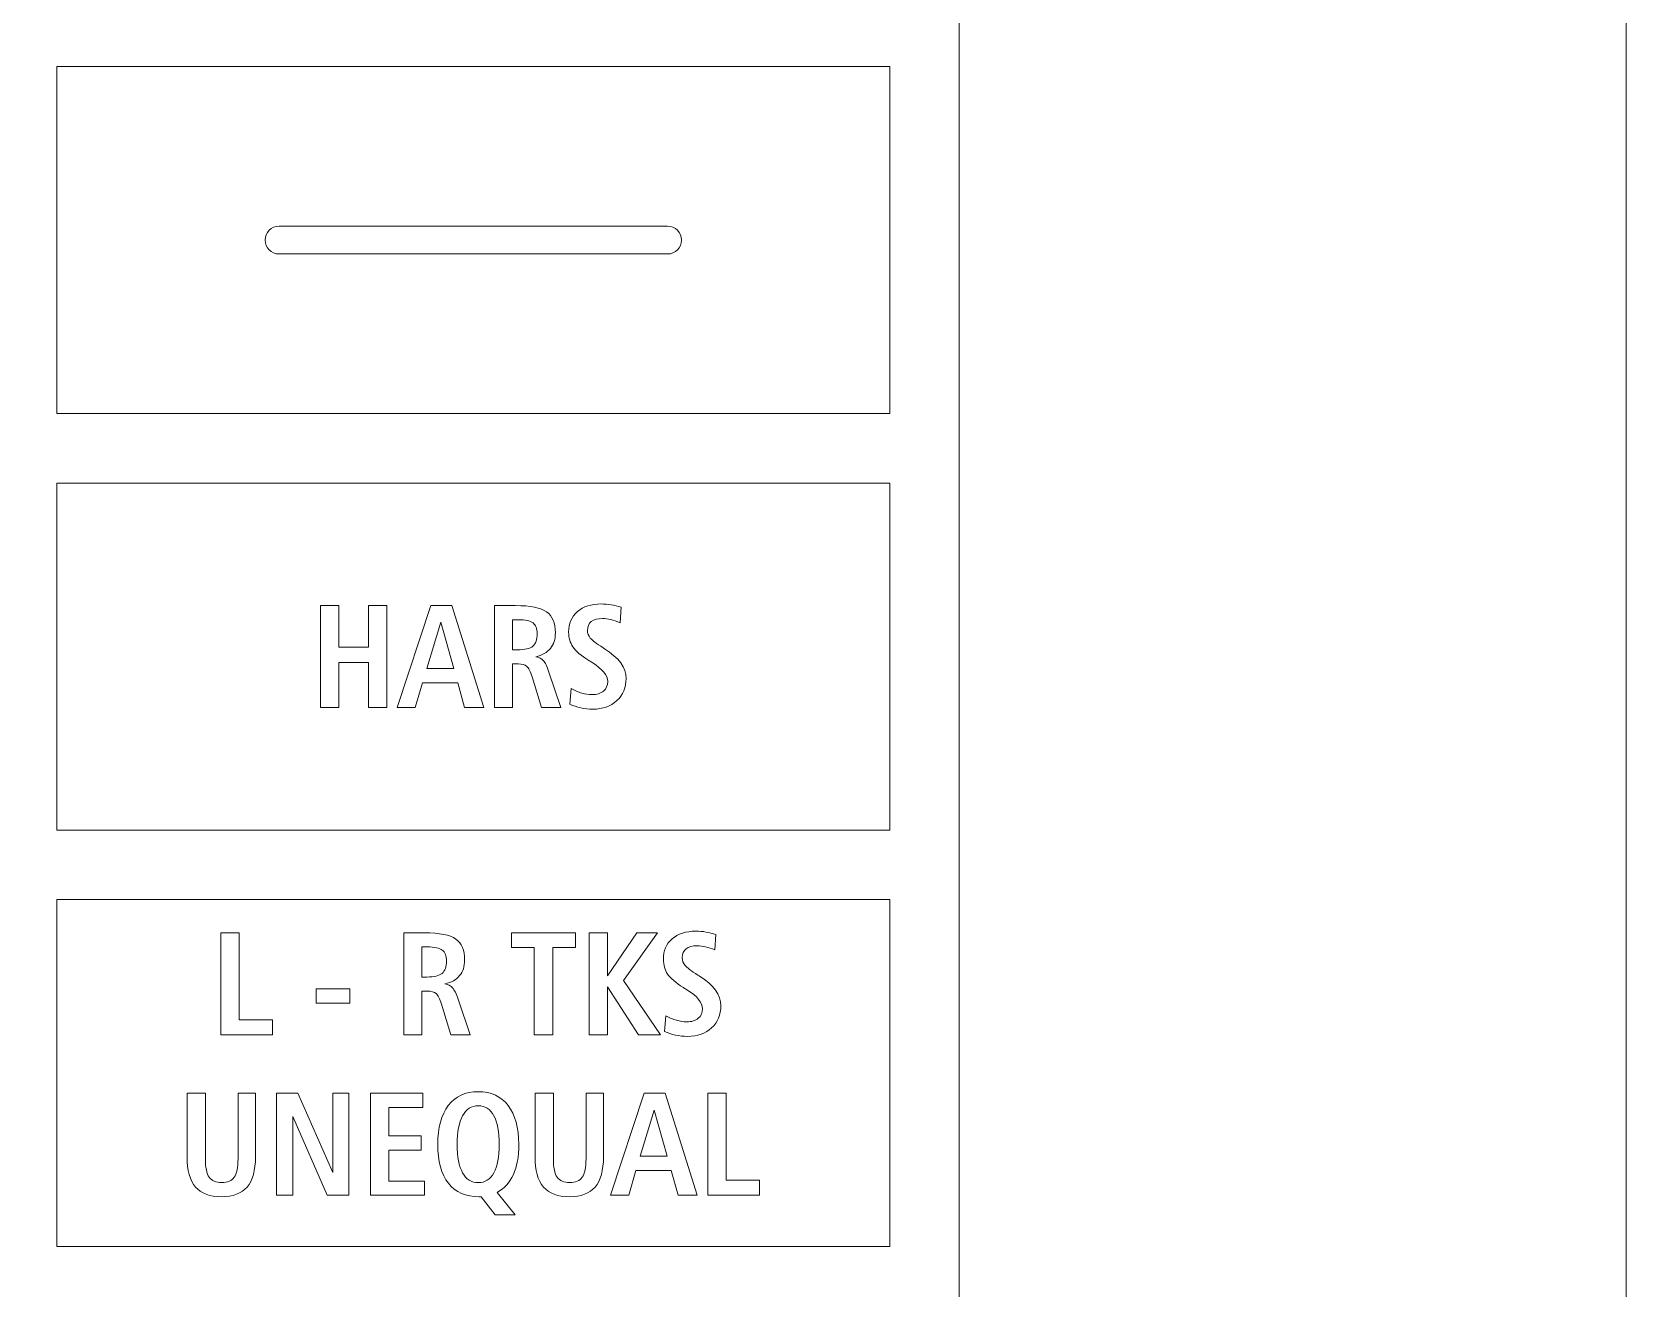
# Model space of a CAD drawing. Header units: millimetres. Extents: x -170 to 781, y -239 to -77.
# Drawn here: x 579.95 to 625.89, y -195.35 to -159.15 of the extents above; entities that cross this region are included whole.
import ezdxf

# ---------------------------------------------------------------- set-up
doc = ezdxf.new("R2010")
doc.units = ezdxf.units.MM
doc.header["$MEASUREMENT"] = 0
for name, color, linetype in [('Cut', 7, 'Continuous'), ('Engrave', 7, 'Continuous'), ('Mask', 7, 'Continuous')]:
    doc.layers.add(name, color=color, linetype=linetype)

msp = doc.modelspace()

# ---------------------------------------------------------------- linework, layer by layer
at = {"layer": 'Cut', "color": 250, "lineweight": 9}
msp.add_open_spline([(625.8935, -133.0419), (625.8935, -133.0419), (625.8935, -185.2646), (625.8935, -185.2646), (625.8935, -185.2646), (625.8935, -185.2654), (625.8935, -185.2661), (625.8935, -185.2669), (625.8935, -185.2669), (625.8935, -185.2669), (625.8935, -189.7544), (625.8935, -189.7544), (625.8935, -189.7544), (625.8935, -189.7544), (625.8935, -204.7521), (625.8935, -204.7521), (625.8935, -204.7521), (625.8935, -204.7529), (625.8935, -204.7536), (625.8935, -204.7544), (625.8935, -204.7544), (625.8935, -204.7544), (625.8935, -211.5419), (625.8935, -211.5419), (625.8935, -211.5419), (625.8935, -211.5419), (625.8935, -218.3294), (625.8935, -218.3294), (625.8935, -218.3294), (625.8933, -218.7274), (625.7349, -219.1091), (625.4532, -219.3904), (625.4532, -219.3904), (625.1716, -219.6717), (624.7916, -219.8296), (624.3935, -219.8294), (624.3935, -219.8294), (624.3935, -219.8294), (621.931, -219.8294), (621.931, -219.8294), (621.931, -219.8294), (619.7874, -219.8294), (617.8067, -220.973), (616.7349, -222.8294), (616.7349, -222.8294), (615.6631, -224.6858), (615.6631, -226.973), (616.7349, -228.8294), (616.7349, -228.8294), (617.8067, -230.6858), (619.7874, -231.8294), (621.931, -231.8294), (621.931, -231.8294), (621.931, -231.8294), (624.3935, -231.8294), (624.3935, -231.8294), (624.3935, -231.8294), (624.7916, -231.8296), (625.1733, -231.988), (625.4546, -232.2697), (625.4546, -232.2697), (625.7359, -232.5513), (625.8938, -232.9313), (625.8935, -233.3294), (625.8935, -233.3294), (625.8935, -233.3294), (625.8935, -237.8169), (625.8935, -237.8169), (625.8935, -237.8169), (625.8933, -238.2149), (625.7349, -238.5966), (625.4532, -238.8779), (625.4532, -238.8779), (625.1716, -239.1592), (624.7916, -239.3171), (624.3935, -239.3169), (624.3935, -239.3169), (624.3935, -239.3169), (482.9435, -239.3169), (482.9435, -239.3169), (482.9435, -239.3169), (482.5455, -239.3166), (482.1638, -239.1582), (481.8825, -238.8766), (481.8825, -238.8766), (481.6012, -238.5949), (481.4433, -238.2149), (481.4435, -237.8169), (481.4435, -237.8169), (481.4435, -237.8169), (481.4435, -233.3294), (481.4435, -233.3294), (481.4435, -233.3294), (481.4438, -232.9313), (481.6022, -232.5496), (481.8838, -232.2683), (481.8838, -232.2683), (482.1655, -231.987), (482.5455, -231.8291), (482.9435, -231.8294), (482.9435, -231.8294), (482.9435, -231.8294), (485.406, -231.8294), (485.406, -231.8294), (485.406, -231.8294), (487.5496, -231.8294), (489.5304, -230.6858), (490.6022, -228.8294), (490.6022, -228.8294), (491.674, -226.973), (491.674, -224.6858), (490.6022, -222.8294), (490.6022, -222.8294), (489.5304, -220.973), (487.5496, -219.8294), (485.406, -219.8294), (485.406, -219.8294), (485.406, -219.8294), (482.9435, -219.8294), (482.9435, -219.8294), (482.9435, -219.8294), (482.5455, -219.8291), (482.1638, -219.6707), (481.8825, -219.3891), (481.8825, -219.3891), (481.6012, -219.1074), (481.4433, -218.7274), (481.4435, -218.3294), (481.4435, -218.3294), (481.4435, -218.3294), (481.4435, -211.5419), (481.4435, -211.5419), (481.4435, -211.5419), (481.4435, -211.5419), (481.4435, -204.7544), (481.4435, -204.7544), (481.4435, -204.7544), (481.4435, -204.7544), (481.4435, -189.7559), (481.4435, -189.7559), (481.4435, -189.7559), (481.4435, -189.7554), (481.4435, -189.7549), (481.4435, -189.7544), (481.4435, -189.7544), (481.4435, -189.7544), (481.4435, -185.2669), (481.4435, -185.2669), (481.4435, -185.2669), (481.4435, -185.2669), (481.4435, -133.0434), (481.4435, -133.0434), (481.4435, -133.0434), (481.4435, -133.0429), (481.4435, -133.0424), (481.4435, -133.0419), (481.4435, -133.0419), (481.4435, -133.0419), (481.4435, -128.5544), (481.4435, -128.5544), (481.4435, -128.5544), (481.4435, -128.5544), (481.4435, -113.5559), (481.4435, -113.5559), (481.4435, -113.5559), (481.4435, -113.5554), (481.4435, -113.5549), (481.4435, -113.5544), (481.4435, -113.5544), (481.4435, -113.5544), (481.4435, -106.7669), (481.4435, -106.7669), (481.4435, -106.7669), (481.4435, -106.7669), (481.4435, -99.9794), (481.4435, -99.9794), (481.4435, -99.9794), (481.4438, -99.5813), (481.6022, -99.1996), (481.8838, -98.9183), (481.8838, -98.9183), (482.1655, -98.637), (482.5455, -98.4791), (482.9435, -98.4794), (482.9435, -98.4794), (482.9435, -98.4794), (485.406, -98.4794), (485.406, -98.4794), (485.406, -98.4794), (487.5496, -98.4794), (489.5304, -97.3358), (490.6022, -95.4794), (490.6022, -95.4794), (491.674, -93.623), (491.674, -91.3358), (490.6022, -89.4794), (490.6022, -89.4794), (489.5304, -87.623), (487.5496, -86.4794), (485.406, -86.4794), (485.406, -86.4794), (485.406, -86.4794), (482.9435, -86.4794), (482.9435, -86.4794), (482.9435, -86.4794), (482.5455, -86.4791), (482.1638, -86.3207), (481.8825, -86.0391), (481.8825, -86.0391), (481.6012, -85.7574), (481.4433, -85.3774), (481.4435, -84.9794), (481.4435, -84.9794), (481.4435, -84.9794), (481.4435, -80.4919), (481.4435, -80.4919), (481.4435, -80.4919), (481.4438, -80.0938), (481.6022, -79.7121), (481.8838, -79.4308), (481.8838, -79.4308), (482.1655, -79.1495), (482.5455, -78.9916), (482.9435, -78.9919), (482.9435, -78.9919), (482.9435, -78.9919), (624.3935, -78.9919), (624.3935, -78.9919), (624.3935, -78.9919), (624.7916, -78.9921), (625.1733, -79.1505), (625.4546, -79.4322), (625.4546, -79.4322), (625.7359, -79.7138), (625.8938, -80.0938), (625.8935, -80.4919), (625.8935, -80.4919), (625.8935, -80.4919), (625.8935, -84.9794), (625.8935, -84.9794), (625.8935, -84.9794), (625.8933, -85.3774), (625.7349, -85.7591), (625.4532, -86.0404), (625.4532, -86.0404), (625.1716, -86.3217), (624.7916, -86.4796), (624.3935, -86.4794), (624.3935, -86.4794), (624.3935, -86.4794), (621.931, -86.4794), (621.931, -86.4794), (621.931, -86.4794), (619.7874, -86.4794), (617.8067, -87.623), (616.7349, -89.4794), (616.7349, -89.4794), (615.6631, -91.3358), (615.6631, -93.623), (616.7349, -95.4794), (616.7349, -95.4794), (617.8067, -97.3358), (619.7874, -98.4794), (621.931, -98.4794), (621.931, -98.4794), (621.931, -98.4794), (624.3935, -98.4794), (624.3935, -98.4794), (624.3935, -98.4794), (624.7916, -98.4796), (625.1733, -98.638), (625.4546, -98.9197), (625.4546, -98.9197), (625.7359, -99.2013), (625.8938, -99.5813), (625.8935, -99.9794), (625.8935, -99.9794), (625.8935, -99.9794), (625.8935, -106.7669), (625.8935, -106.7669), (625.8935, -106.7669), (625.8935, -106.7669), (625.8935, -113.5544), (625.8935, -113.5544), (625.8935, -113.5544), (625.8935, -113.5544), (625.8935, -128.5521), (625.8935, -128.5521), (625.8935, -128.5521), (625.8935, -128.5529), (625.8935, -128.5536), (625.8935, -128.5544), (625.8935, -128.5544), (625.8935, -128.5544), (625.8935, -133.0419), (625.8935, -133.0419)], degree=3, knots=[0, 0, 0, 0, 0.0133333, 0.0133333, 0.0133333, 0.0133333, 0.0266667, 0.0266667, 0.0266667, 0.0266667, 0.04, 0.04, 0.04, 0.04, 0.0533333, 0.0533333, 0.0533333, 0.0533333, 0.0666667, 0.0666667, 0.0666667, 0.0666667, 0.08, 0.08, 0.08, 0.08, 0.0933333, 0.0933333, 0.0933333, 0.0933333, 0.1066667, 0.1066667, 0.1066667, 0.1066667, 0.12, 0.12, 0.12, 0.12, 0.1333333, 0.1333333, 0.1333333, 0.1333333, 0.1466667, 0.1466667, 0.1466667, 0.1466667, 0.16, 0.16, 0.16, 0.16, 0.1733333, 0.1733333, 0.1733333, 0.1733333, 0.1866667, 0.1866667, 0.1866667, 0.1866667, 0.2, 0.2, 0.2, 0.2, 0.2133333, 0.2133333, 0.2133333, 0.2133333, 0.2266667, 0.2266667, 0.2266667, 0.2266667, 0.24, 0.24, 0.24, 0.24, 0.2533333, 0.2533333, 0.2533333, 0.2533333, 0.2666667, 0.2666667, 0.2666667, 0.2666667, 0.28, 0.28, 0.28, 0.28, 0.2933333, 0.2933333, 0.2933333, 0.2933333, 0.3066667, 0.3066667, 0.3066667, 0.3066667, 0.32, 0.32, 0.32, 0.32, 0.3333333, 0.3333333, 0.3333333, 0.3333333, 0.3466667, 0.3466667, 0.3466667, 0.3466667, 0.36, 0.36, 0.36, 0.36, 0.3733333, 0.3733333, 0.3733333, 0.3733333, 0.3866667, 0.3866667, 0.3866667, 0.3866667, 0.4, 0.4, 0.4, 0.4, 0.4133333, 0.4133333, 0.4133333, 0.4133333, 0.4266667, 0.4266667, 0.4266667, 0.4266667, 0.44, 0.44, 0.44, 0.44, 0.4533333, 0.4533333, 0.4533333, 0.4533333, 0.4666667, 0.4666667, 0.4666667, 0.4666667, 0.48, 0.48, 0.48, 0.48, 0.4933333, 0.4933333, 0.4933333, 0.4933333, 0.5066667, 0.5066667, 0.5066667, 0.5066667, 0.52, 0.52, 0.52, 0.52, 0.5333333, 0.5333333, 0.5333333, 0.5333333, 0.5466667, 0.5466667, 0.5466667, 0.5466667, 0.56, 0.56, 0.56, 0.56, 0.5733333, 0.5733333, 0.5733333, 0.5733333, 0.5866667, 0.5866667, 0.5866667, 0.5866667, 0.6, 0.6, 0.6, 0.6, 0.6133333, 0.6133333, 0.6133333, 0.6133333, 0.6266667, 0.6266667, 0.6266667, 0.6266667, 0.64, 0.64, 0.64, 0.64, 0.6533333, 0.6533333, 0.6533333, 0.6533333, 0.6666667, 0.6666667, 0.6666667, 0.6666667, 0.68, 0.68, 0.68, 0.68, 0.6933333, 0.6933333, 0.6933333, 0.6933333, 0.7066667, 0.7066667, 0.7066667, 0.7066667, 0.72, 0.72, 0.72, 0.72, 0.7333333, 0.7333333, 0.7333333, 0.7333333, 0.7466667, 0.7466667, 0.7466667, 0.7466667, 0.76, 0.76, 0.76, 0.76, 0.7733333, 0.7733333, 0.7733333, 0.7733333, 0.7866667, 0.7866667, 0.7866667, 0.7866667, 0.8, 0.8, 0.8, 0.8, 0.8133333, 0.8133333, 0.8133333, 0.8133333, 0.8266667, 0.8266667, 0.8266667, 0.8266667, 0.84, 0.84, 0.84, 0.84, 0.8533333, 0.8533333, 0.8533333, 0.8533333, 0.8666667, 0.8666667, 0.8666667, 0.8666667, 0.88, 0.88, 0.88, 0.88, 0.8933333, 0.8933333, 0.8933333, 0.8933333, 0.9066667, 0.9066667, 0.9066667, 0.9066667, 0.92, 0.92, 0.92, 0.92, 0.9333333, 0.9333333, 0.9333333, 0.9333333, 0.9466667, 0.9466667, 0.9466667, 0.9466667, 0.96, 0.96, 0.96, 0.96, 0.9733333, 0.9733333, 0.9733333, 0.9733333, 1, 1, 1, 1], dxfattribs=at)
at = {"layer": 'Engrave', "color": 2, "lineweight": 9}
msp.add_lwpolyline([(500.6685, -232.1544), (606.6685, -232.1544), (606.6685, -86.1544), (500.6685, -86.1544), (500.6685, -232.1544)], close=True, dxfattribs=at)
at = {"layer": 'Engrave', "color": 240, "lineweight": 9}
for points, knots in [([(587.0684, -164.7544), (587.0684, -164.7544), (598.2684, -164.7544), (598.2684, -164.7544), (598.2684, -164.7544), (598.4884, -164.7544), (598.6684, -164.9344), (598.6684, -165.1544), (598.6684, -165.1544), (598.6684, -165.1544), (598.6684, -165.1544), (598.6684, -165.1544), (598.6684, -165.1544), (598.6684, -165.3745), (598.4884, -165.5544), (598.2684, -165.5544), (598.2684, -165.5544), (598.2684, -165.5544), (587.0684, -165.5544), (587.0684, -165.5544), (587.0684, -165.5544), (586.8484, -165.5544), (586.6684, -165.3745), (586.6684, -165.1544), (586.6684, -165.1544), (586.6684, -165.1544), (586.6684, -165.1544), (586.6684, -165.1544), (586.6684, -165.1544), (586.6684, -164.9344), (586.8484, -164.7544), (587.0684, -164.7544)], [0, 0, 0, 0, 0.1111111, 0.1111111, 0.1111111, 0.1111111, 0.2222222, 0.2222222, 0.2222222, 0.2222222, 0.3333333, 0.3333333, 0.3333333, 0.3333333, 0.4444444, 0.4444444, 0.4444444, 0.4444444, 0.5555556, 0.5555556, 0.5555556, 0.5555556, 0.6666667, 0.6666667, 0.6666667, 0.6666667, 0.7777778, 0.7777778, 0.7777778, 0.7777778, 1, 1, 1, 1]), ([(588.2651, -175.6855), (588.2651, -175.6855), (588.7942, -175.6855), (588.7942, -175.6855), (588.7942, -175.6855), (588.7942, -175.6855), (588.7942, -176.8877), (588.7942, -176.8877), (588.7942, -176.8877), (588.7942, -176.8877), (589.6494, -176.8877), (589.6494, -176.8877), (589.6494, -176.8877), (589.6494, -176.8877), (589.6494, -175.6855), (589.6494, -175.6855), (589.6494, -175.6855), (589.6494, -175.6855), (590.1785, -175.6855), (590.1785, -175.6855), (590.1785, -175.6855), (590.1785, -175.6855), (590.1785, -178.6234), (590.1785, -178.6234), (590.1785, -178.6234), (590.1785, -178.6234), (589.6494, -178.6234), (589.6494, -178.6234), (589.6494, -178.6234), (589.6494, -178.6234), (589.6494, -177.3238), (589.6494, -177.3238), (589.6494, -177.3238), (589.6494, -177.3238), (588.7942, -177.3238), (588.7942, -177.3238), (588.7942, -177.3238), (588.7942, -177.3238), (588.7942, -178.6234), (588.7942, -178.6234), (588.7942, -178.6234), (588.7942, -178.6234), (588.2651, -178.6234), (588.2651, -178.6234), (588.2651, -178.6234), (588.2651, -178.6234), (588.2651, -175.6855), (588.2651, -175.6855)], [0, 0, 0, 0, 0.0769231, 0.0769231, 0.0769231, 0.0769231, 0.1538462, 0.1538462, 0.1538462, 0.1538462, 0.2307692, 0.2307692, 0.2307692, 0.2307692, 0.3076923, 0.3076923, 0.3076923, 0.3076923, 0.3846154, 0.3846154, 0.3846154, 0.3846154, 0.4615385, 0.4615385, 0.4615385, 0.4615385, 0.5384615, 0.5384615, 0.5384615, 0.5384615, 0.6153846, 0.6153846, 0.6153846, 0.6153846, 0.6923077, 0.6923077, 0.6923077, 0.6923077, 0.7692308, 0.7692308, 0.7692308, 0.7692308, 0.8461538, 0.8461538, 0.8461538, 0.8461538, 1, 1, 1, 1]), ([(591.4415, -175.6855), (591.4415, -175.6855), (592.0511, -175.6855), (592.0511, -175.6855), (592.0511, -175.6855), (592.0511, -175.6855), (592.9732, -178.6234), (592.9732, -178.6234), (592.9732, -178.6234), (592.9732, -178.6234), (592.4194, -178.6234), (592.4194, -178.6234), (592.4194, -178.6234), (592.4194, -178.6234), (592.2246, -177.9122), (592.2246, -177.9122), (592.2246, -177.9122), (592.2246, -177.9122), (591.1995, -177.9122), (591.1995, -177.9122), (591.1995, -177.9122), (591.1995, -177.9122), (590.997, -178.6234), (590.997, -178.6234), (590.997, -178.6234), (590.997, -178.6234), (590.4756, -178.6234), (590.4756, -178.6234), (590.4756, -178.6234), (590.4756, -178.6234), (591.4415, -175.6855), (591.4415, -175.6855)], [0, 0, 0, 0, 0.1111111, 0.1111111, 0.1111111, 0.1111111, 0.2222222, 0.2222222, 0.2222222, 0.2222222, 0.3333333, 0.3333333, 0.3333333, 0.3333333, 0.4444444, 0.4444444, 0.4444444, 0.4444444, 0.5555556, 0.5555556, 0.5555556, 0.5555556, 0.6666667, 0.6666667, 0.6666667, 0.6666667, 0.7777778, 0.7777778, 0.7777778, 0.7777778, 1, 1, 1, 1]), ([(593.278, -175.6855), (593.278, -175.6855), (593.8791, -175.6855), (593.8791, -175.6855), (593.8791, -175.6855), (594.313, -175.6855), (594.6143, -175.7455), (594.7822, -175.8654), (594.7822, -175.8654), (594.9508, -175.9853), (595.0348, -176.1864), (595.0348, -176.4694), (595.0348, -176.4694), (595.0348, -176.6528), (594.9868, -176.8031), (594.8909, -176.9202), (594.8909, -176.9202), (594.7949, -177.0373), (594.6531, -177.1163), (594.4668, -177.158), (594.4668, -177.158), (594.5592, -177.1742), (594.6326, -177.2116), (594.6862, -177.2702), (594.6862, -177.2702), (594.7406, -177.3287), (594.7942, -177.4395), (594.8478, -177.6018), (594.8478, -177.6018), (594.8478, -177.6018), (595.1921, -178.6234), (595.1921, -178.6234), (595.1921, -178.6234), (595.1921, -178.6234), (594.6361, -178.6234), (594.6361, -178.6234), (594.6361, -178.6234), (594.6361, -178.6234), (594.3652, -177.7422), (594.3652, -177.7422), (594.3652, -177.7422), (594.3172, -177.5855), (594.2664, -177.4832), (594.2121, -177.4367), (594.2121, -177.4367), (594.1578, -177.3894), (594.0738, -177.3661), (593.9595, -177.3661), (593.9595, -177.3661), (593.9595, -177.3661), (593.7987, -177.3661), (593.7987, -177.3661), (593.7987, -177.3661), (593.7987, -177.3661), (593.7987, -178.6234), (593.7987, -178.6234), (593.7987, -178.6234), (593.7987, -178.6234), (593.278, -178.6234), (593.278, -178.6234), (593.278, -178.6234), (593.278, -178.6234), (593.278, -175.6855), (593.278, -175.6855)], [0, 0, 0, 0, 0.0588235, 0.0588235, 0.0588235, 0.0588235, 0.1176471, 0.1176471, 0.1176471, 0.1176471, 0.1764706, 0.1764706, 0.1764706, 0.1764706, 0.2352941, 0.2352941, 0.2352941, 0.2352941, 0.2941176, 0.2941176, 0.2941176, 0.2941176, 0.3529412, 0.3529412, 0.3529412, 0.3529412, 0.4117647, 0.4117647, 0.4117647, 0.4117647, 0.4705882, 0.4705882, 0.4705882, 0.4705882, 0.5294118, 0.5294118, 0.5294118, 0.5294118, 0.5882353, 0.5882353, 0.5882353, 0.5882353, 0.6470588, 0.6470588, 0.6470588, 0.6470588, 0.7058824, 0.7058824, 0.7058824, 0.7058824, 0.7647059, 0.7647059, 0.7647059, 0.7647059, 0.8235294, 0.8235294, 0.8235294, 0.8235294, 0.8823529, 0.8823529, 0.8823529, 0.8823529, 1, 1, 1, 1]), ([(596.9271, -175.7321), (596.9271, -175.7321), (596.9024, -176.1801), (596.9024, -176.1801), (596.9024, -176.1801), (596.8058, -176.1399), (596.7147, -176.1095), (596.6294, -176.0891), (596.6294, -176.0891), (596.544, -176.0686), (596.4643, -176.058), (596.3902, -176.058), (596.3902, -176.058), (596.2512, -176.058), (596.144, -176.0877), (596.0699, -176.1469), (596.0699, -176.1469), (595.9958, -176.2062), (595.9584, -176.2909), (595.9584, -176.4009), (595.9584, -176.4009), (595.9584, -176.4821), (595.9859, -176.5561), (596.0402, -176.6225), (596.0402, -176.6225), (596.0946, -176.6881), (596.2173, -176.7812), (596.4085, -176.9012), (596.4085, -176.9012), (596.4085, -176.9012), (596.4516, -176.928), (596.4516, -176.928), (596.4516, -176.928), (596.865, -177.1911), (597.0718, -177.4762), (597.0718, -177.7838), (597.0718, -177.7838), (597.0718, -178.0477), (596.9836, -178.2622), (596.8072, -178.4251), (596.8072, -178.4251), (596.6308, -178.5881), (596.4001, -178.67), (596.115, -178.67), (596.115, -178.67), (595.9979, -178.67), (595.8815, -178.6573), (595.7665, -178.6326), (595.7665, -178.6326), (595.6515, -178.6079), (595.5464, -178.5733), (595.4497, -178.5296), (595.4497, -178.5296), (595.4497, -178.5296), (595.4892, -178.0773), (595.4892, -178.0773), (595.4892, -178.0773), (595.5922, -178.1352), (595.6938, -178.1782), (595.794, -178.2071), (595.794, -178.2071), (595.8935, -178.2361), (595.9923, -178.2509), (596.0903, -178.2509), (596.0903, -178.2509), (596.2293, -178.2509), (596.3394, -178.217), (596.4205, -178.1486), (596.4205, -178.1486), (596.5017, -178.0801), (596.5426, -177.9891), (596.5426, -177.8748), (596.5426, -177.8748), (596.5426, -177.6956), (596.3923, -177.5129), (596.0924, -177.3273), (596.0924, -177.3273), (596.0487, -177.2998), (596.0155, -177.2786), (595.9937, -177.2652), (595.9937, -177.2652), (595.7714, -177.1248), (595.6197, -176.995), (595.5386, -176.8758), (595.5386, -176.8758), (595.4575, -176.7565), (595.4165, -176.6147), (595.4165, -176.451), (595.4165, -176.451), (595.4165, -176.2027), (595.5005, -176.0058), (595.6684, -175.8591), (595.6684, -175.8591), (595.8363, -175.7123), (596.0649, -175.6389), (596.3528, -175.6389), (596.3528, -175.6389), (596.4473, -175.6389), (596.544, -175.6467), (596.6407, -175.6629), (596.6407, -175.6629), (596.738, -175.6784), (596.8333, -175.7017), (596.9271, -175.7321)], [0, 0, 0, 0, 0.037037, 0.037037, 0.037037, 0.037037, 0.0740741, 0.0740741, 0.0740741, 0.0740741, 0.1111111, 0.1111111, 0.1111111, 0.1111111, 0.1481481, 0.1481481, 0.1481481, 0.1481481, 0.1851852, 0.1851852, 0.1851852, 0.1851852, 0.2222222, 0.2222222, 0.2222222, 0.2222222, 0.2592593, 0.2592593, 0.2592593, 0.2592593, 0.2962963, 0.2962963, 0.2962963, 0.2962963, 0.3333333, 0.3333333, 0.3333333, 0.3333333, 0.3703704, 0.3703704, 0.3703704, 0.3703704, 0.4074074, 0.4074074, 0.4074074, 0.4074074, 0.4444444, 0.4444444, 0.4444444, 0.4444444, 0.4814815, 0.4814815, 0.4814815, 0.4814815, 0.5185185, 0.5185185, 0.5185185, 0.5185185, 0.5555556, 0.5555556, 0.5555556, 0.5555556, 0.5925926, 0.5925926, 0.5925926, 0.5925926, 0.6296296, 0.6296296, 0.6296296, 0.6296296, 0.6666667, 0.6666667, 0.6666667, 0.6666667, 0.7037037, 0.7037037, 0.7037037, 0.7037037, 0.7407407, 0.7407407, 0.7407407, 0.7407407, 0.7777778, 0.7777778, 0.7777778, 0.7777778, 0.8148148, 0.8148148, 0.8148148, 0.8148148, 0.8518519, 0.8518519, 0.8518519, 0.8518519, 0.8888889, 0.8888889, 0.8888889, 0.8888889, 0.9259259, 0.9259259, 0.9259259, 0.9259259, 1, 1, 1, 1]), ([(591.7329, -176.1674), (591.7329, -176.1674), (591.3258, -177.4973), (591.3258, -177.4973), (591.3258, -177.4973), (591.3258, -177.4973), (592.1089, -177.4973), (592.1089, -177.4973), (592.1089, -177.4973), (592.1089, -177.4973), (591.7329, -176.1674), (591.7329, -176.1674)], [0, 0, 0, 0, 0.25, 0.25, 0.25, 0.25, 0.5, 0.5, 0.5, 0.5, 1, 1, 1, 1]), ([(593.7987, -176.0919), (593.7987, -176.0919), (593.7987, -176.9597), (593.7987, -176.9597), (593.7987, -176.9597), (593.7987, -176.9597), (593.9468, -176.9597), (593.9468, -176.9597), (593.9468, -176.9597), (594.1557, -176.9597), (594.3017, -176.9244), (594.385, -176.8546), (594.385, -176.8546), (594.4682, -176.784), (594.5099, -176.6641), (594.5099, -176.4948), (594.5099, -176.4948), (594.5099, -176.3487), (594.4696, -176.245), (594.3892, -176.1836), (594.3892, -176.1836), (594.3088, -176.1222), (594.1655, -176.0919), (593.9595, -176.0919), (593.9595, -176.0919), (593.9595, -176.0919), (593.7987, -176.0919), (593.7987, -176.0919)], [0, 0, 0, 0, 0.125, 0.125, 0.125, 0.125, 0.25, 0.25, 0.25, 0.25, 0.375, 0.375, 0.375, 0.375, 0.5, 0.5, 0.5, 0.5, 0.625, 0.625, 0.625, 0.625, 0.75, 0.75, 0.75, 0.75, 1, 1, 1, 1]), ([(585.3911, -185.1149), (585.3911, -185.1149), (585.9202, -185.1149), (585.9202, -185.1149), (585.9202, -185.1149), (585.9202, -185.1149), (585.9202, -187.621), (585.9202, -187.621), (585.9202, -187.621), (585.9202, -187.621), (586.8812, -187.621), (586.8812, -187.621), (586.8812, -187.621), (586.8812, -187.621), (586.8812, -188.0528), (586.8812, -188.0528), (586.8812, -188.0528), (586.8812, -188.0528), (585.3911, -188.0528), (585.3911, -188.0528), (585.3911, -188.0528), (585.3911, -188.0528), (585.3911, -185.1149), (585.3911, -185.1149)], [0, 0, 0, 0, 0.1428571, 0.1428571, 0.1428571, 0.1428571, 0.2857143, 0.2857143, 0.2857143, 0.2857143, 0.4285714, 0.4285714, 0.4285714, 0.4285714, 0.5714286, 0.5714286, 0.5714286, 0.5714286, 0.7142857, 0.7142857, 0.7142857, 0.7142857, 1, 1, 1, 1]), ([(590.6616, -185.1149), (590.6616, -185.1149), (591.2627, -185.1149), (591.2627, -185.1149), (591.2627, -185.1149), (591.6966, -185.1149), (591.9979, -185.1749), (592.1658, -185.2948), (592.1658, -185.2948), (592.3344, -185.4147), (592.4184, -185.6158), (592.4184, -185.8988), (592.4184, -185.8988), (592.4184, -186.0822), (592.3704, -186.2325), (592.2745, -186.3496), (592.2745, -186.3496), (592.1785, -186.4667), (592.0367, -186.5457), (591.8504, -186.5874), (591.8504, -186.5874), (591.9428, -186.6036), (592.0162, -186.641), (592.0698, -186.6996), (592.0698, -186.6996), (592.1242, -186.7581), (592.1778, -186.8689), (592.2314, -187.0312), (592.2314, -187.0312), (592.2314, -187.0312), (592.5757, -188.0528), (592.5757, -188.0528), (592.5757, -188.0528), (592.5757, -188.0528), (592.0197, -188.0528), (592.0197, -188.0528), (592.0197, -188.0528), (592.0197, -188.0528), (591.7488, -187.1716), (591.7488, -187.1716), (591.7488, -187.1716), (591.7008, -187.0149), (591.65, -186.9126), (591.5957, -186.8661), (591.5957, -186.8661), (591.5414, -186.8188), (591.4574, -186.7955), (591.3431, -186.7955), (591.3431, -186.7955), (591.3431, -186.7955), (591.1823, -186.7955), (591.1823, -186.7955), (591.1823, -186.7955), (591.1823, -186.7955), (591.1823, -188.0528), (591.1823, -188.0528), (591.1823, -188.0528), (591.1823, -188.0528), (590.6616, -188.0528), (590.6616, -188.0528), (590.6616, -188.0528), (590.6616, -188.0528), (590.6616, -185.1149), (590.6616, -185.1149)], [0, 0, 0, 0, 0.0588235, 0.0588235, 0.0588235, 0.0588235, 0.1176471, 0.1176471, 0.1176471, 0.1176471, 0.1764706, 0.1764706, 0.1764706, 0.1764706, 0.2352941, 0.2352941, 0.2352941, 0.2352941, 0.2941176, 0.2941176, 0.2941176, 0.2941176, 0.3529412, 0.3529412, 0.3529412, 0.3529412, 0.4117647, 0.4117647, 0.4117647, 0.4117647, 0.4705882, 0.4705882, 0.4705882, 0.4705882, 0.5294118, 0.5294118, 0.5294118, 0.5294118, 0.5882353, 0.5882353, 0.5882353, 0.5882353, 0.6470588, 0.6470588, 0.6470588, 0.6470588, 0.7058824, 0.7058824, 0.7058824, 0.7058824, 0.7647059, 0.7647059, 0.7647059, 0.7647059, 0.8235294, 0.8235294, 0.8235294, 0.8235294, 0.8823529, 0.8823529, 0.8823529, 0.8823529, 1, 1, 1, 1]), ([(593.7731, -185.1149), (593.7731, -185.1149), (595.6146, -185.1149), (595.6146, -185.1149), (595.6146, -185.1149), (595.6146, -185.1149), (595.6146, -185.5382), (595.6146, -185.5382), (595.6146, -185.5382), (595.6146, -185.5382), (594.9584, -185.5382), (594.9584, -185.5382), (594.9584, -185.5382), (594.9584, -185.5382), (594.9584, -188.0528), (594.9584, -188.0528), (594.9584, -188.0528), (594.9584, -188.0528), (594.425, -188.0528), (594.425, -188.0528), (594.425, -188.0528), (594.425, -188.0528), (594.425, -185.5382), (594.425, -185.5382), (594.425, -185.5382), (594.425, -185.5382), (593.7731, -185.5382), (593.7731, -185.5382), (593.7731, -185.5382), (593.7731, -185.5382), (593.7731, -185.1149), (593.7731, -185.1149)], [0, 0, 0, 0, 0.1111111, 0.1111111, 0.1111111, 0.1111111, 0.2222222, 0.2222222, 0.2222222, 0.2222222, 0.3333333, 0.3333333, 0.3333333, 0.3333333, 0.4444444, 0.4444444, 0.4444444, 0.4444444, 0.5555556, 0.5555556, 0.5555556, 0.5555556, 0.6666667, 0.6666667, 0.6666667, 0.6666667, 0.7777778, 0.7777778, 0.7777778, 0.7777778, 1, 1, 1, 1]), ([(596.0048, -185.1149), (596.0048, -185.1149), (596.5339, -185.1149), (596.5339, -185.1149), (596.5339, -185.1149), (596.5339, -185.1149), (596.5339, -186.351), (596.5339, -186.351), (596.5339, -186.351), (596.5339, -186.351), (597.3799, -185.1149), (597.3799, -185.1149), (597.3799, -185.1149), (597.3799, -185.1149), (597.9775, -185.1149), (597.9775, -185.1149), (597.9775, -185.1149), (597.9775, -185.1149), (596.9996, -186.4858), (596.9996, -186.4858), (596.9996, -186.4858), (596.9996, -186.4858), (598.0664, -188.0528), (598.0664, -188.0528), (598.0664, -188.0528), (598.0664, -188.0528), (597.4314, -188.0528), (597.4314, -188.0528), (597.4314, -188.0528), (597.4314, -188.0528), (596.5339, -186.6678), (596.5339, -186.6678), (596.5339, -186.6678), (596.5339, -186.6678), (596.5339, -188.0528), (596.5339, -188.0528), (596.5339, -188.0528), (596.5339, -188.0528), (596.0048, -188.0528), (596.0048, -188.0528), (596.0048, -188.0528), (596.0048, -188.0528), (596.0048, -185.1149), (596.0048, -185.1149)], [0, 0, 0, 0, 0.0833333, 0.0833333, 0.0833333, 0.0833333, 0.1666667, 0.1666667, 0.1666667, 0.1666667, 0.25, 0.25, 0.25, 0.25, 0.3333333, 0.3333333, 0.3333333, 0.3333333, 0.4166667, 0.4166667, 0.4166667, 0.4166667, 0.5, 0.5, 0.5, 0.5, 0.5833333, 0.5833333, 0.5833333, 0.5833333, 0.6666667, 0.6666667, 0.6666667, 0.6666667, 0.75, 0.75, 0.75, 0.75, 0.8333333, 0.8333333, 0.8333333, 0.8333333, 1, 1, 1, 1]), ([(599.6581, -185.1615), (599.6581, -185.1615), (599.6334, -185.6095), (599.6334, -185.6095), (599.6334, -185.6095), (599.5368, -185.5693), (599.4457, -185.5389), (599.3604, -185.5185), (599.3604, -185.5185), (599.275, -185.498), (599.1953, -185.4874), (599.1212, -185.4874), (599.1212, -185.4874), (598.9822, -185.4874), (598.875, -185.5171), (598.8009, -185.5763), (598.8009, -185.5763), (598.7268, -185.6356), (598.6894, -185.7203), (598.6894, -185.8303), (598.6894, -185.8303), (598.6894, -185.9115), (598.7169, -185.9855), (598.7712, -186.0519), (598.7712, -186.0519), (598.8256, -186.1175), (598.9483, -186.2106), (599.1395, -186.3306), (599.1395, -186.3306), (599.1395, -186.3306), (599.1826, -186.3574), (599.1826, -186.3574), (599.1826, -186.3574), (599.596, -186.6205), (599.8028, -186.9056), (599.8028, -187.2132), (599.8028, -187.2132), (599.8028, -187.4771), (599.7146, -187.6916), (599.5382, -187.8545), (599.5382, -187.8545), (599.3618, -188.0175), (599.1311, -188.0994), (598.846, -188.0994), (598.846, -188.0994), (598.7289, -188.0994), (598.6125, -188.0867), (598.4975, -188.062), (598.4975, -188.062), (598.3825, -188.0373), (598.2774, -188.0027), (598.1807, -187.959), (598.1807, -187.959), (598.1807, -187.959), (598.2202, -187.5067), (598.2202, -187.5067), (598.2202, -187.5067), (598.3232, -187.5646), (598.4248, -187.6076), (598.525, -187.6365), (598.525, -187.6365), (598.6245, -187.6655), (598.7233, -187.6803), (598.8213, -187.6803), (598.8213, -187.6803), (598.9603, -187.6803), (599.0704, -187.6464), (599.1515, -187.578), (599.1515, -187.578), (599.2327, -187.5095), (599.2736, -187.4185), (599.2736, -187.3042), (599.2736, -187.3042), (599.2736, -187.125), (599.1233, -186.9423), (598.8234, -186.7567), (598.8234, -186.7567), (598.7797, -186.7292), (598.7465, -186.708), (598.7247, -186.6946), (598.7247, -186.6946), (598.5024, -186.5542), (598.3507, -186.4244), (598.2696, -186.3052), (598.2696, -186.3052), (598.1885, -186.1859), (598.1475, -186.0441), (598.1475, -185.8804), (598.1475, -185.8804), (598.1475, -185.6321), (598.2315, -185.4352), (598.3994, -185.2885), (598.3994, -185.2885), (598.5673, -185.1417), (598.7959, -185.0683), (599.0838, -185.0683), (599.0838, -185.0683), (599.1783, -185.0683), (599.275, -185.0761), (599.3717, -185.0923), (599.3717, -185.0923), (599.469, -185.1078), (599.5643, -185.1311), (599.6581, -185.1615)], [0, 0, 0, 0, 0.037037, 0.037037, 0.037037, 0.037037, 0.0740741, 0.0740741, 0.0740741, 0.0740741, 0.1111111, 0.1111111, 0.1111111, 0.1111111, 0.1481481, 0.1481481, 0.1481481, 0.1481481, 0.1851852, 0.1851852, 0.1851852, 0.1851852, 0.2222222, 0.2222222, 0.2222222, 0.2222222, 0.2592593, 0.2592593, 0.2592593, 0.2592593, 0.2962963, 0.2962963, 0.2962963, 0.2962963, 0.3333333, 0.3333333, 0.3333333, 0.3333333, 0.3703704, 0.3703704, 0.3703704, 0.3703704, 0.4074074, 0.4074074, 0.4074074, 0.4074074, 0.4444444, 0.4444444, 0.4444444, 0.4444444, 0.4814815, 0.4814815, 0.4814815, 0.4814815, 0.5185185, 0.5185185, 0.5185185, 0.5185185, 0.5555556, 0.5555556, 0.5555556, 0.5555556, 0.5925926, 0.5925926, 0.5925926, 0.5925926, 0.6296296, 0.6296296, 0.6296296, 0.6296296, 0.6666667, 0.6666667, 0.6666667, 0.6666667, 0.7037037, 0.7037037, 0.7037037, 0.7037037, 0.7407407, 0.7407407, 0.7407407, 0.7407407, 0.7777778, 0.7777778, 0.7777778, 0.7777778, 0.8148148, 0.8148148, 0.8148148, 0.8148148, 0.8518519, 0.8518519, 0.8518519, 0.8518519, 0.8888889, 0.8888889, 0.8888889, 0.8888889, 0.9259259, 0.9259259, 0.9259259, 0.9259259, 1, 1, 1, 1]), ([(591.1823, -185.5213), (591.1823, -185.5213), (591.1823, -186.3891), (591.1823, -186.3891), (591.1823, -186.3891), (591.1823, -186.3891), (591.3304, -186.3891), (591.3304, -186.3891), (591.3304, -186.3891), (591.5393, -186.3891), (591.6853, -186.3538), (591.7686, -186.284), (591.7686, -186.284), (591.8518, -186.2134), (591.8935, -186.0935), (591.8935, -185.9242), (591.8935, -185.9242), (591.8935, -185.7781), (591.8532, -185.6744), (591.7728, -185.613), (591.7728, -185.613), (591.6924, -185.5516), (591.5491, -185.5213), (591.3431, -185.5213), (591.3431, -185.5213), (591.3431, -185.5213), (591.1823, -185.5213), (591.1823, -185.5213)], [0, 0, 0, 0, 0.125, 0.125, 0.125, 0.125, 0.25, 0.25, 0.25, 0.25, 0.375, 0.375, 0.375, 0.375, 0.5, 0.5, 0.5, 0.5, 0.625, 0.625, 0.625, 0.625, 0.75, 0.75, 0.75, 0.75, 1, 1, 1, 1]), ([(588.1428, -186.732), (588.1428, -186.732), (589.108, -186.732), (589.108, -186.732), (589.108, -186.732), (589.108, -186.732), (589.108, -187.1384), (589.108, -187.1384), (589.108, -187.1384), (589.108, -187.1384), (588.1428, -187.1384), (588.1428, -187.1384), (588.1428, -187.1384), (588.1428, -187.1384), (588.1428, -186.732), (588.1428, -186.732)], [0, 0, 0, 0, 0.2, 0.2, 0.2, 0.2, 0.4, 0.4, 0.4, 0.4, 0.6, 0.6, 0.6, 0.6, 1, 1, 1, 1]), ([(584.4184, -189.7396), (584.4184, -189.7396), (584.9476, -189.7396), (584.9476, -189.7396), (584.9476, -189.7396), (584.9476, -189.7396), (584.9476, -191.6269), (584.9476, -191.6269), (584.9476, -191.6269), (584.9476, -191.8767), (584.9843, -192.0531), (585.057, -192.1575), (585.057, -192.1575), (585.1303, -192.2612), (585.2503, -192.3134), (585.4189, -192.3134), (585.4189, -192.3134), (585.5868, -192.3134), (585.7068, -192.2619), (585.7787, -192.1582), (585.7787, -192.1582), (585.8514, -192.0552), (585.8874, -191.8781), (585.8874, -191.6269), (585.8874, -191.6269), (585.8874, -191.6269), (585.8874, -189.7396), (585.8874, -189.7396), (585.8874, -189.7396), (585.8874, -189.7396), (586.3911, -189.7396), (586.3911, -189.7396), (586.3911, -189.7396), (586.3911, -189.7396), (586.3911, -191.567), (586.3911, -191.567), (586.3911, -191.567), (586.3911, -191.9614), (586.3107, -192.2528), (586.1491, -192.4397), (586.1491, -192.4397), (585.9883, -192.6267), (585.7406, -192.7198), (585.4062, -192.7198), (585.4062, -192.7198), (585.0697, -192.7198), (584.8213, -192.6267), (584.6604, -192.4397), (584.6604, -192.4397), (584.4989, -192.2528), (584.4184, -191.9614), (584.4184, -191.567), (584.4184, -191.567), (584.4184, -191.567), (584.4184, -189.7396), (584.4184, -189.7396)], [0, 0, 0, 0, 0.0666667, 0.0666667, 0.0666667, 0.0666667, 0.1333333, 0.1333333, 0.1333333, 0.1333333, 0.2, 0.2, 0.2, 0.2, 0.2666667, 0.2666667, 0.2666667, 0.2666667, 0.3333333, 0.3333333, 0.3333333, 0.3333333, 0.4, 0.4, 0.4, 0.4, 0.4666667, 0.4666667, 0.4666667, 0.4666667, 0.5333333, 0.5333333, 0.5333333, 0.5333333, 0.6, 0.6, 0.6, 0.6, 0.6666667, 0.6666667, 0.6666667, 0.6666667, 0.7333333, 0.7333333, 0.7333333, 0.7333333, 0.8, 0.8, 0.8, 0.8, 0.8666667, 0.8666667, 0.8666667, 0.8666667, 1, 1, 1, 1]), ([(587.0008, -189.7396), (587.0008, -189.7396), (587.6153, -189.7396), (587.6153, -189.7396), (587.6153, -189.7396), (587.6153, -189.7396), (588.6179, -192.0178), (588.6179, -192.0178), (588.6179, -192.0178), (588.6179, -192.0178), (588.6179, -189.7396), (588.6179, -189.7396), (588.6179, -189.7396), (588.6179, -189.7396), (589.0793, -189.7396), (589.0793, -189.7396), (589.0793, -189.7396), (589.0793, -189.7396), (589.0793, -192.6775), (589.0793, -192.6775), (589.0793, -192.6775), (589.0793, -192.6775), (588.4563, -192.6775), (588.4563, -192.6775), (588.4563, -192.6775), (588.4563, -192.6775), (587.4622, -190.407), (587.4622, -190.407), (587.4622, -190.407), (587.4622, -190.407), (587.4622, -192.6775), (587.4622, -192.6775), (587.4622, -192.6775), (587.4622, -192.6775), (587.0008, -192.6775), (587.0008, -192.6775), (587.0008, -192.6775), (587.0008, -192.6775), (587.0008, -189.7396), (587.0008, -189.7396)], [0, 0, 0, 0, 0.0909091, 0.0909091, 0.0909091, 0.0909091, 0.1818182, 0.1818182, 0.1818182, 0.1818182, 0.2727273, 0.2727273, 0.2727273, 0.2727273, 0.3636364, 0.3636364, 0.3636364, 0.3636364, 0.4545455, 0.4545455, 0.4545455, 0.4545455, 0.5454545, 0.5454545, 0.5454545, 0.5454545, 0.6363636, 0.6363636, 0.6363636, 0.6363636, 0.7272727, 0.7272727, 0.7272727, 0.7272727, 0.8181818, 0.8181818, 0.8181818, 0.8181818, 1, 1, 1, 1]), ([(589.7024, -189.7396), (589.7024, -189.7396), (591.2179, -189.7396), (591.2179, -189.7396), (591.2179, -189.7396), (591.2179, -189.7396), (591.2179, -190.146), (591.2179, -190.146), (591.2179, -190.146), (591.2179, -190.146), (590.2315, -190.146), (590.2315, -190.146), (590.2315, -190.146), (590.2315, -190.146), (590.2315, -190.9672), (590.2315, -190.9672), (590.2315, -190.9672), (590.2315, -190.9672), (591.1629, -190.9672), (591.1629, -190.9672), (591.1629, -190.9672), (591.1629, -190.9672), (591.1629, -191.3736), (591.1629, -191.3736), (591.1629, -191.3736), (591.1629, -191.3736), (590.2315, -191.3736), (590.2315, -191.3736), (590.2315, -191.3736), (590.2315, -191.3736), (590.2315, -192.2711), (590.2315, -192.2711), (590.2315, -192.2711), (590.2315, -192.2711), (591.2645, -192.2711), (591.2645, -192.2711), (591.2645, -192.2711), (591.2645, -192.2711), (591.2645, -192.6775), (591.2645, -192.6775), (591.2645, -192.6775), (591.2645, -192.6775), (589.7024, -192.6775), (589.7024, -192.6775), (589.7024, -192.6775), (589.7024, -192.6775), (589.7024, -189.7396), (589.7024, -189.7396)], [0, 0, 0, 0, 0.0769231, 0.0769231, 0.0769231, 0.0769231, 0.1538462, 0.1538462, 0.1538462, 0.1538462, 0.2307692, 0.2307692, 0.2307692, 0.2307692, 0.3076923, 0.3076923, 0.3076923, 0.3076923, 0.3846154, 0.3846154, 0.3846154, 0.3846154, 0.4615385, 0.4615385, 0.4615385, 0.4615385, 0.5384615, 0.5384615, 0.5384615, 0.5384615, 0.6153846, 0.6153846, 0.6153846, 0.6153846, 0.6923077, 0.6923077, 0.6923077, 0.6923077, 0.7692308, 0.7692308, 0.7692308, 0.7692308, 0.8461538, 0.8461538, 0.8461538, 0.8461538, 1, 1, 1, 1]), ([(593.3515, -192.5935), (593.3515, -192.5935), (593.8771, -193.2405), (593.8771, -193.2405), (593.8771, -193.2405), (593.8771, -193.2405), (593.2986, -193.2405), (593.2986, -193.2405), (593.2986, -193.2405), (593.2986, -193.2405), (592.8993, -192.7198), (592.8993, -192.7198), (592.8993, -192.7198), (592.8993, -192.7198), (592.8372, -192.7198), (592.8372, -192.7198), (592.8372, -192.7198), (592.4498, -192.7198), (592.1535, -192.59), (591.9489, -192.3311), (591.9489, -192.3311), (591.7443, -192.0721), (591.642, -191.6975), (591.642, -191.2085), (591.642, -191.2085), (591.642, -190.7274), (591.7443, -190.3548), (591.9482, -190.0902), (591.9482, -190.0902), (592.1521, -189.8257), (592.4392, -189.693), (592.8104, -189.693), (592.8104, -189.693), (593.1815, -189.693), (593.4686, -189.8257), (593.6725, -190.0902), (593.6725, -190.0902), (593.8764, -190.3548), (593.9787, -190.7274), (593.9787, -191.2085), (593.9787, -191.2085), (593.9787, -191.5613), (593.9265, -191.8527), (593.8228, -192.0827), (593.8228, -192.0827), (593.7184, -192.3127), (593.5618, -192.4828), (593.3515, -192.5935)], [0, 0, 0, 0, 0.0769231, 0.0769231, 0.0769231, 0.0769231, 0.1538462, 0.1538462, 0.1538462, 0.1538462, 0.2307692, 0.2307692, 0.2307692, 0.2307692, 0.3076923, 0.3076923, 0.3076923, 0.3076923, 0.3846154, 0.3846154, 0.3846154, 0.3846154, 0.4615385, 0.4615385, 0.4615385, 0.4615385, 0.5384615, 0.5384615, 0.5384615, 0.5384615, 0.6153846, 0.6153846, 0.6153846, 0.6153846, 0.6923077, 0.6923077, 0.6923077, 0.6923077, 0.7692308, 0.7692308, 0.7692308, 0.7692308, 0.8461538, 0.8461538, 0.8461538, 0.8461538, 1, 1, 1, 1]), ([(594.4479, -189.7396), (594.4479, -189.7396), (594.9771, -189.7396), (594.9771, -189.7396), (594.9771, -189.7396), (594.9771, -189.7396), (594.9771, -191.6269), (594.9771, -191.6269), (594.9771, -191.6269), (594.9771, -191.8767), (595.0138, -192.0531), (595.0865, -192.1575), (595.0865, -192.1575), (595.1598, -192.2612), (595.2798, -192.3134), (595.4484, -192.3134), (595.4484, -192.3134), (595.6163, -192.3134), (595.7363, -192.2619), (595.8082, -192.1582), (595.8082, -192.1582), (595.8809, -192.0552), (595.9169, -191.8781), (595.9169, -191.6269), (595.9169, -191.6269), (595.9169, -191.6269), (595.9169, -189.7396), (595.9169, -189.7396), (595.9169, -189.7396), (595.9169, -189.7396), (596.4206, -189.7396), (596.4206, -189.7396), (596.4206, -189.7396), (596.4206, -189.7396), (596.4206, -191.567), (596.4206, -191.567), (596.4206, -191.567), (596.4206, -191.9614), (596.3402, -192.2528), (596.1786, -192.4397), (596.1786, -192.4397), (596.0178, -192.6267), (595.7701, -192.7198), (595.4357, -192.7198), (595.4357, -192.7198), (595.0992, -192.7198), (594.8508, -192.6267), (594.6899, -192.4397), (594.6899, -192.4397), (594.5284, -192.2528), (594.4479, -191.9614), (594.4479, -191.567), (594.4479, -191.567), (594.4479, -191.567), (594.4479, -189.7396), (594.4479, -189.7396)], [0, 0, 0, 0, 0.0666667, 0.0666667, 0.0666667, 0.0666667, 0.1333333, 0.1333333, 0.1333333, 0.1333333, 0.2, 0.2, 0.2, 0.2, 0.2666667, 0.2666667, 0.2666667, 0.2666667, 0.3333333, 0.3333333, 0.3333333, 0.3333333, 0.4, 0.4, 0.4, 0.4, 0.4666667, 0.4666667, 0.4666667, 0.4666667, 0.5333333, 0.5333333, 0.5333333, 0.5333333, 0.6, 0.6, 0.6, 0.6, 0.6666667, 0.6666667, 0.6666667, 0.6666667, 0.7333333, 0.7333333, 0.7333333, 0.7333333, 0.8, 0.8, 0.8, 0.8, 0.8666667, 0.8666667, 0.8666667, 0.8666667, 1, 1, 1, 1]), ([(597.5919, -189.7396), (597.5919, -189.7396), (598.2015, -189.7396), (598.2015, -189.7396), (598.2015, -189.7396), (598.2015, -189.7396), (599.1236, -192.6775), (599.1236, -192.6775), (599.1236, -192.6775), (599.1236, -192.6775), (598.5698, -192.6775), (598.5698, -192.6775), (598.5698, -192.6775), (598.5698, -192.6775), (598.375, -191.9663), (598.375, -191.9663), (598.375, -191.9663), (598.375, -191.9663), (597.3499, -191.9663), (597.3499, -191.9663), (597.3499, -191.9663), (597.3499, -191.9663), (597.1474, -192.6775), (597.1474, -192.6775), (597.1474, -192.6775), (597.1474, -192.6775), (596.626, -192.6775), (596.626, -192.6775), (596.626, -192.6775), (596.626, -192.6775), (597.5919, -189.7396), (597.5919, -189.7396)], [0, 0, 0, 0, 0.1111111, 0.1111111, 0.1111111, 0.1111111, 0.2222222, 0.2222222, 0.2222222, 0.2222222, 0.3333333, 0.3333333, 0.3333333, 0.3333333, 0.4444444, 0.4444444, 0.4444444, 0.4444444, 0.5555556, 0.5555556, 0.5555556, 0.5555556, 0.6666667, 0.6666667, 0.6666667, 0.6666667, 0.7777778, 0.7777778, 0.7777778, 0.7777778, 1, 1, 1, 1]), ([(599.4284, -189.7396), (599.4284, -189.7396), (599.9575, -189.7396), (599.9575, -189.7396), (599.9575, -189.7396), (599.9575, -189.7396), (599.9575, -192.2457), (599.9575, -192.2457), (599.9575, -192.2457), (599.9575, -192.2457), (600.9185, -192.2457), (600.9185, -192.2457), (600.9185, -192.2457), (600.9185, -192.2457), (600.9185, -192.6775), (600.9185, -192.6775), (600.9185, -192.6775), (600.9185, -192.6775), (599.4284, -192.6775), (599.4284, -192.6775), (599.4284, -192.6775), (599.4284, -192.6775), (599.4284, -189.7396), (599.4284, -189.7396)], [0, 0, 0, 0, 0.1428571, 0.1428571, 0.1428571, 0.1428571, 0.2857143, 0.2857143, 0.2857143, 0.2857143, 0.4285714, 0.4285714, 0.4285714, 0.4285714, 0.5714286, 0.5714286, 0.5714286, 0.5714286, 0.7142857, 0.7142857, 0.7142857, 0.7142857, 1, 1, 1, 1]), ([(592.8104, -190.0994), (592.6149, -190.0994), (592.4653, -190.194), (592.3609, -190.3838), (592.3609, -190.3838), (592.2572, -190.5728), (592.205, -190.848), (592.205, -191.2071), (592.205, -191.2071), (592.205, -191.567), (592.2565, -191.8414), (592.3602, -192.0305), (592.3602, -192.0305), (592.4632, -192.2189), (592.6135, -192.3134), (592.8104, -192.3134), (592.8104, -192.3134), (593.0072, -192.3134), (593.1575, -192.2189), (593.2605, -192.0305), (593.2605, -192.0305), (593.3642, -191.8414), (593.4157, -191.567), (593.4157, -191.2071), (593.4157, -191.2071), (593.4157, -190.8494), (593.3635, -190.575), (593.2598, -190.3845), (593.2598, -190.3845), (593.1554, -190.1947), (593.0058, -190.0994), (592.8104, -190.0994)], [0, 0, 0, 0, 0.1111111, 0.1111111, 0.1111111, 0.1111111, 0.2222222, 0.2222222, 0.2222222, 0.2222222, 0.3333333, 0.3333333, 0.3333333, 0.3333333, 0.4444444, 0.4444444, 0.4444444, 0.4444444, 0.5555556, 0.5555556, 0.5555556, 0.5555556, 0.6666667, 0.6666667, 0.6666667, 0.6666667, 0.7777778, 0.7777778, 0.7777778, 0.7777778, 1, 1, 1, 1]), ([(597.8833, -190.2215), (597.8833, -190.2215), (597.4762, -191.5514), (597.4762, -191.5514), (597.4762, -191.5514), (597.4762, -191.5514), (598.2593, -191.5514), (598.2593, -191.5514), (598.2593, -191.5514), (598.2593, -191.5514), (597.8833, -190.2215), (597.8833, -190.2215)], [0, 0, 0, 0, 0.25, 0.25, 0.25, 0.25, 0.5, 0.5, 0.5, 0.5, 1, 1, 1, 1])]:
    msp.add_open_spline(points, degree=3, knots=knots, dxfattribs=at)
at = {"layer": 'Mask', "color": 2, "lineweight": 9}
for points in [[(580.6684, -160.1544), (580.6684, -160.1544), (604.6685, -160.1544), (604.6685, -160.1544), (604.6685, -160.1544), (604.6685, -160.1544), (604.6685, -170.1544), (604.6685, -170.1544), (604.6685, -170.1544), (604.6685, -170.1544), (580.6684, -170.1544), (580.6684, -170.1544), (580.6684, -170.1544), (580.6684, -170.1544), (580.6684, -160.1544), (580.6684, -160.1544)], [(580.6684, -172.1544), (580.6684, -172.1544), (604.6685, -172.1544), (604.6685, -172.1544), (604.6685, -172.1544), (604.6685, -172.1544), (604.6685, -182.1544), (604.6685, -182.1544), (604.6685, -182.1544), (604.6685, -182.1544), (580.6684, -182.1544), (580.6684, -182.1544), (580.6684, -182.1544), (580.6684, -182.1544), (580.6684, -172.1544), (580.6684, -172.1544)], [(580.6684, -184.1544), (580.6684, -184.1544), (604.6685, -184.1544), (604.6685, -184.1544), (604.6685, -184.1544), (604.6685, -184.1544), (604.6685, -194.1544), (604.6685, -194.1544), (604.6685, -194.1544), (604.6685, -194.1544), (580.6684, -194.1544), (580.6684, -194.1544), (580.6684, -194.1544), (580.6684, -194.1544), (580.6684, -184.1544), (580.6684, -184.1544)]]:
    msp.add_open_spline(points, degree=3, knots=[0, 0, 0, 0, 0.2, 0.2, 0.2, 0.2, 0.4, 0.4, 0.4, 0.4, 0.6, 0.6, 0.6, 0.6, 1, 1, 1, 1], dxfattribs=at)

doc.saveas('drawing.dxf')
